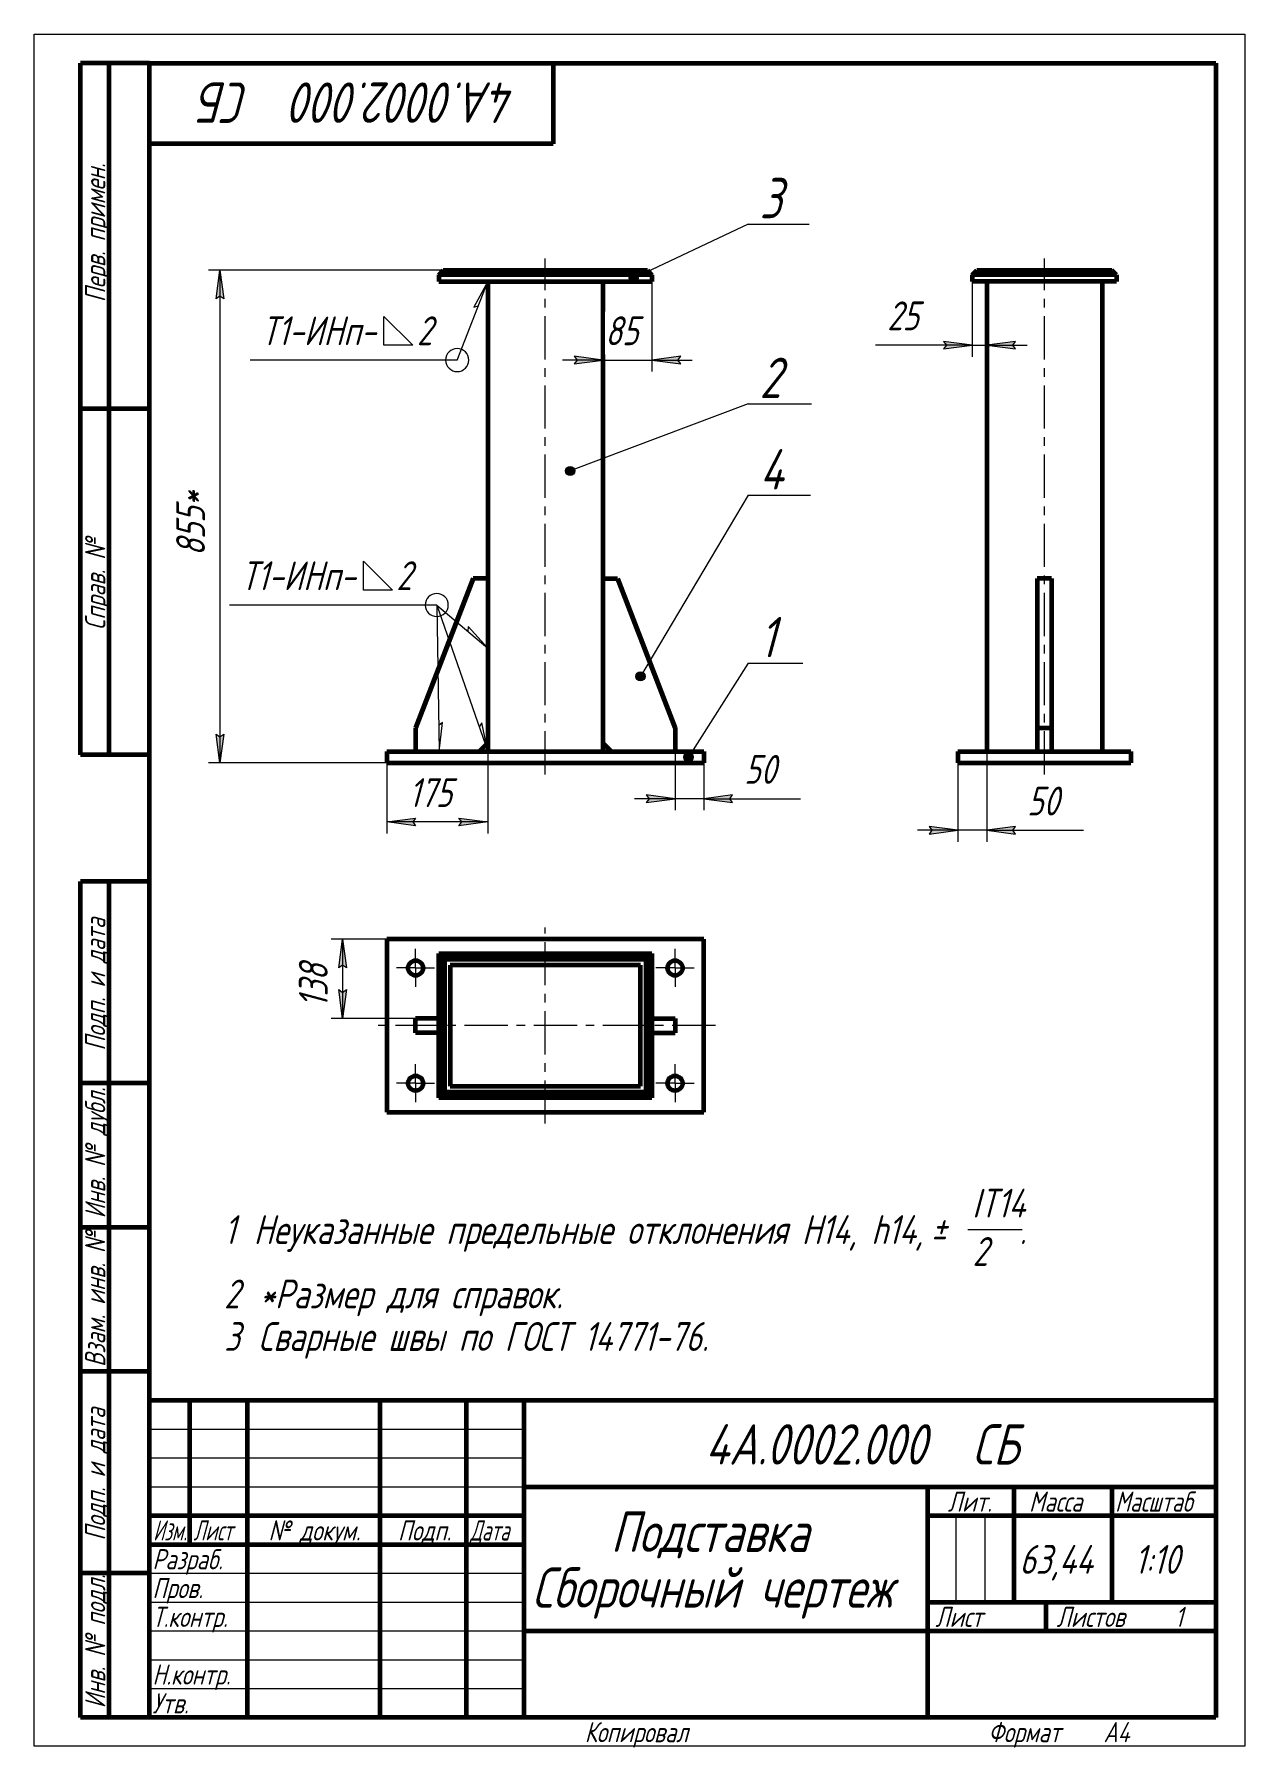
# Model space of a CAD drawing. Header units: millimetres. Extents: x 0 to 210, y 0 to 297.
import ezdxf

# ---------------------------------------------------------------- set-up
doc = ezdxf.new("R2010")
doc.units = ezdxf.units.MM
for name, pattern in [('K5LT_AXLED', [12, 7.5, -1.5, 1.5, -1.5]), ('K5LT_BASIC', [0]), ('K5LT_THIN', [0])]:
    doc.linetypes.add(name, pattern=pattern)
doc.layers.add('Системный слой', color=7, linetype='Continuous')
doc.layers.add('Системный слой (1)', color=7, linetype='Continuous', true_color=0x6c6c6c)
doc.styles.add('KDIMTEXTSTYLE', font='GOST_AU.SHX', dxfattribs={"width": 0.96, "oblique": 15, "height": 5})
doc.styles.add('KTEXTSTYLE', font='GOST_AU.SHX', dxfattribs={"width": 0.96, "height": 5})
doc.dimstyles.new('KDIMSTYLE (0.10)', dxfattribs={"dimtxt": 5, "dimasz": 1, "dimexe": 2, "dimexo": 0, "dimgap": 1, "dimtad": 1, "dimlfac": 10, "dimtxsty": 'KDIMTEXTSTYLE', "dimsah": 1, "dimcen": 0, "dimdle": 1, "dimadec": 0, "dimazin": 0, "dimtfac": 0.667, "dimtmove": 0, "dimatfit": 3, "dimfxl": 1, "dimtvp": 1, "dimtolj": 1, "dimtzin": 0, "dimarcsym": 0})

# ---------------------------------------------------------------- blocks, each defined once
blk = doc.blocks.new('D0')
at = {"layer": 'Системный слой (1)'}
for points in [[(32.21, 256.09), (31.55, 251.09), (32.21, 251.59), (32.86, 251.09)], [(32.21, 175.09), (31.55, 175.59), (32.21, 170.59), (32.86, 175.59)]]:
    blk.add_hatch(color=7, dxfattribs=at).paths.add_polyline_path(points)
at = {"layer": 'Системный слой (1)', "color": 7, "linetype": 'K5LT_THIN', "lineweight": 18}
for p, q in [((70.96, 256.09), (30.21, 256.09)), ((31.55, 251.09), (32.21, 256.09)), ((32.21, 256.09), (32.86, 251.09)), ((32.21, 251.59), (31.55, 251.09)), ((32.86, 251.09), (32.21, 251.59)), ((32.21, 170.59), (31.55, 175.59)), ((31.55, 175.59), (32.21, 175.09)), ((32.21, 175.09), (32.86, 175.59)), ((32.86, 175.59), (32.21, 170.59)), ((61.16, 170.59), (30.21, 170.59))]:
    blk.add_line(p, q, dxfattribs=at)
blk.add_wipeout([(31.21, 206.47), (23.82, 206.47), (23.82, 219.65), (31.21, 219.65)]).dxf.layer = 'Системный слой (1)'
blk.add_line((32.21, 256.09), (32.21, 170.59), dxfattribs=at)
at = {"layer": 'Системный слой (1)', "color": 7, "insert": (24.62, 206.47), "char_height": 5, "attachment_point": 1, "rotation": 90, "style": 'KTEXTSTYLE'}
blk.add_mtext('\\H5.0;\\W1.000;\\Q15;\\Q15;\\W0.965;855*', dxfattribs=at)
blk = doc.blocks.new('KDIMARROW_01')
at = {"layer": 'Системный слой'}
blk.add_hatch(color=0, dxfattribs=at).paths.add_polyline_path([(0, 0), (-5, 0.66), (-4.5, 0), (-5, -0.66)])
at = {"layer": 'Системный слой', "color": 0, "linetype": 'K5LT_THIN', "lineweight": 18}
for p, q in [((-4.5, 0), (-5, 0.66)), ((-5, 0.66), (0, 0)), ((0, 0), (-5, -0.66)), ((-5, -0.66), (-4.5, 0)), ((0, 0), (-1, 0))]:
    blk.add_line(p, q, dxfattribs=at)
blk = doc.blocks.new('D1')
at = {"layer": 'Системный слой (1)'}
for points in [[(111.16, 164.37), (106.16, 165.03), (106.66, 164.37), (106.16, 163.71)], [(121.16, 165.03), (116.16, 164.37), (121.16, 163.71), (120.66, 164.37)]]:
    blk.add_hatch(color=7, dxfattribs=at).paths.add_polyline_path(points)
at = {"layer": 'Системный слой (1)', "color": 7, "linetype": 'K5LT_THIN', "lineweight": 18}
for p, q in [((111.16, 172.59), (111.16, 162.37)), ((116.16, 170.59), (116.16, 162.37)), ((111.16, 164.37), (104.16, 164.37)), ((111.16, 164.37), (106.16, 165.03)), ((106.16, 165.03), (106.66, 164.37)), ((106.66, 164.37), (106.16, 163.71)), ((106.16, 163.71), (111.16, 164.37)), ((116.16, 164.37), (111.16, 164.37)), ((121.16, 165.03), (116.16, 164.37)), ((116.16, 164.37), (121.16, 163.71)), ((116.16, 164.37), (121.16, 164.37)), ((120.66, 164.37), (121.16, 165.03)), ((121.16, 163.71), (120.66, 164.37))]:
    blk.add_line(p, q, dxfattribs=at)
blk.add_wipeout([(123.16, 165.37), (123.16, 172.76), (130.62, 172.76), (130.62, 165.37)]).dxf.layer = 'Системный слой (1)'
for p, q in [((116.16, 164.37), (123.16, 164.37)), ((121.16, 164.37), (132.94, 164.37))]:
    blk.add_line(p, q, dxfattribs=at)
at = {"layer": 'Системный слой (1)', "color": 7, "insert": (123.16, 171.96), "char_height": 5, "attachment_point": 1, "style": 'KTEXTSTYLE'}
blk.add_mtext('\\H5.0;\\W1.000;\\Q15;\\Q15;\\W0.965;50', dxfattribs=at)
blk = doc.blocks.new('D2')
at = {"layer": 'Системный слой (1)', "color": 7, "linetype": 'K5LT_THIN', "lineweight": 18}
for p, q in [((93.66, 241.13), (94.16, 240.47)), ((111.66, 240.47), (112.16, 241.13)), ((94.16, 240.47), (93.66, 239.82)), ((112.16, 239.82), (111.66, 240.47))]:
    blk.add_line(p, q, dxfattribs=at)
blk.add_wipeout([(99.03, 241.47), (99.03, 248.86), (106.49, 248.86), (106.49, 241.47)]).dxf.layer = 'Системный слой (1)'
at = {"layer": 'Системный слой (1)'}
for points in [[(98.66, 240.47), (93.66, 241.13), (94.16, 240.47), (93.66, 239.82)], [(112.16, 241.13), (107.16, 240.47), (112.16, 239.82), (111.66, 240.47)]]:
    blk.add_hatch(color=7, dxfattribs=at).paths.add_polyline_path(points)
at = {"layer": 'Системный слой (1)', "color": 7, "linetype": 'K5LT_THIN', "lineweight": 18}
for p, q in [((98.66, 254.09), (98.66, 238.47)), ((107.16, 254.09), (107.16, 238.47)), ((98.66, 240.47), (93.66, 241.13)), ((112.16, 241.13), (107.16, 240.47)), ((98.66, 240.47), (91.66, 240.47)), ((93.66, 239.82), (98.66, 240.47)), ((98.66, 240.47), (107.16, 240.47)), ((107.16, 240.47), (112.16, 239.82)), ((107.16, 240.47), (114.16, 240.47))]:
    blk.add_line(p, q, dxfattribs=at)
at = {"layer": 'Системный слой (1)', "color": 7, "insert": (99.03, 248.06), "char_height": 5, "attachment_point": 1, "style": 'KTEXTSTYLE'}
blk.add_mtext('\\H5.0;\\W1.000;\\Q15;\\Q15;\\W0.965;85', dxfattribs=at)
blk = doc.blocks.new('D3')
at = {"layer": 'Системный слой (1)', "color": 7, "linetype": 'K5LT_THIN', "lineweight": 18}
for p, q in [((78.66, 172.59), (78.66, 158.34)), ((61.16, 170.59), (61.16, 158.34))]:
    blk.add_line(p, q, dxfattribs=at)
blk.add_wipeout([(64.97, 161.34), (64.97, 168.72), (74.46, 168.72), (74.46, 161.34)]).dxf.layer = 'Системный слой (1)'
at = {"layer": 'Системный слой (1)'}
for points in [[(66.16, 161), (61.16, 160.34), (66.16, 159.68), (65.66, 160.34)], [(78.66, 160.34), (73.66, 161), (74.16, 160.34), (73.66, 159.68)]]:
    blk.add_hatch(color=7, dxfattribs=at).paths.add_polyline_path(points)
at = {"layer": 'Системный слой (1)', "color": 7, "linetype": 'K5LT_THIN', "lineweight": 18}
for p, q in [((61.16, 160.34), (66.16, 161)), ((66.16, 161), (65.66, 160.34)), ((74.16, 160.34), (73.66, 161)), ((73.66, 161), (78.66, 160.34)), ((66.16, 159.68), (61.16, 160.34)), ((78.66, 160.34), (61.16, 160.34)), ((65.66, 160.34), (66.16, 159.68)), ((78.66, 160.34), (73.66, 159.68)), ((73.66, 159.68), (74.16, 160.34))]:
    blk.add_line(p, q, dxfattribs=at)
at = {"layer": 'Системный слой (1)', "color": 7, "insert": (64.97, 167.93), "char_height": 5, "attachment_point": 1, "style": 'KTEXTSTYLE'}
blk.add_mtext('\\H5.0;\\W1.000;\\Q15;\\Q15;\\W0.965;175', dxfattribs=at)
blk = doc.blocks.new('U0')
at = {"layer": 'Системный слой (1)'}
blk.add_hatch(color=7, dxfattribs=at).paths.add_polyline_path([(103.99, 255.49), (103.65, 255.41), (103.37, 255.19), (103.21, 254.87), (103.21, 254.51), (103.37, 254.19), (103.64, 253.97), (103.99, 253.89), (104.34, 253.96), (104.61, 254.18), (104.77, 254.5), (104.77, 254.86), (104.62, 255.18), (104.35, 255.4), (104, 255.49)])
at = {"layer": 'Системный слой (1)', "color": 7, "linetype": 'K5LT_THIN', "lineweight": 18}
for q in [(103.99, 254.69), (134.45, 264.07)]:
    blk.add_line((123.83, 264.07), q, dxfattribs=at)
blk.add_arc((103.99, 254.69), 0.8, 90.00000000000001, 89.99999427042206, dxfattribs=at)
at = {"layer": 'Системный слой (1)', "color": 7, "insert": (125.83, 272.07), "char_height": 7, "attachment_point": 1, "style": 'KTEXTSTYLE'}
blk.add_mtext('\\H5.0;\\W1.000;\\Q15;\\Q15;\\W0.965;\\H7.00;{\\c16711680;3}', dxfattribs=at)
blk = doc.blocks.new('U1')
at = {"layer": 'Системный слой (1)'}
blk.add_hatch(color=7, dxfattribs=at).paths.add_polyline_path([(92.97, 222.04), (92.63, 221.96), (92.35, 221.74), (92.19, 221.42), (92.19, 221.06), (92.35, 220.74), (92.62, 220.52), (92.97, 220.44), (93.32, 220.52), (93.59, 220.74), (93.75, 221.06), (93.75, 221.41), (93.6, 221.73), (93.33, 221.96), (92.98, 222.04)])
at = {"layer": 'Системный слой (1)', "color": 7, "linetype": 'K5LT_THIN', "lineweight": 18}
for q in [(92.97, 221.24), (134.82, 232.89)]:
    blk.add_line((123.83, 232.89), q, dxfattribs=at)
blk.add_arc((92.97, 221.24), 0.8, 90.00000000000001, 89.99999427042206, dxfattribs=at)
at = {"layer": 'Системный слой (1)', "color": 7, "insert": (125.83, 240.89), "char_height": 7, "attachment_point": 1, "style": 'KTEXTSTYLE'}
blk.add_mtext('\\H5.0;\\W1.000;\\Q15;\\Q15;\\W0.965;\\H7.00;{\\c16711680;2}', dxfattribs=at)
blk = doc.blocks.new('U2')
at = {"layer": 'Системный слой (1)'}
blk.add_hatch(color=7, dxfattribs=at).paths.add_polyline_path([(105.16, 186.4), (104.82, 186.32), (104.54, 186.1), (104.38, 185.78), (104.38, 185.42), (104.54, 185.1), (104.81, 184.88), (105.16, 184.8), (105.51, 184.88), (105.79, 185.1), (105.94, 185.42), (105.94, 185.77), (105.79, 186.09), (105.52, 186.32), (105.17, 186.4)])
at = {"layer": 'Системный слой (1)', "color": 7, "linetype": 'K5LT_THIN', "lineweight": 18}
for q in [(105.16, 185.6), (134.64, 217.01)]:
    blk.add_line((123.83, 217.01), q, dxfattribs=at)
blk.add_arc((105.16, 185.6), 0.8, 90.00000000000001, 89.99999427042206, dxfattribs=at)
at = {"layer": 'Системный слой (1)', "color": 7, "insert": (125.83, 225.01), "char_height": 7, "attachment_point": 1, "style": 'KTEXTSTYLE'}
blk.add_mtext('\\H5.0;\\W1.000;\\Q15;\\Q15;\\W0.965;\\H7.00;{\\c16711680;4}', dxfattribs=at)
blk = doc.blocks.new('U3')
at = {"layer": 'Системный слой (1)'}
blk.add_hatch(color=7, dxfattribs=at).paths.add_polyline_path([(113.51, 172.39), (113.16, 172.31), (112.88, 172.09), (112.73, 171.77), (112.73, 171.41), (112.88, 171.09), (113.16, 170.87), (113.5, 170.79), (113.85, 170.86), (114.13, 171.08), (114.28, 171.4), (114.29, 171.76), (114.13, 172.08), (113.86, 172.3), (113.51, 172.39)])
at = {"layer": 'Системный слой (1)', "color": 7, "linetype": 'K5LT_THIN', "lineweight": 18}
for q in [(113.51, 171.59), (133.34, 187.91)]:
    blk.add_line((123.83, 187.91), q, dxfattribs=at)
blk.add_arc((113.51, 171.59), 0.8, 90.00000000000001, 89.99999427042206, dxfattribs=at)
at = {"layer": 'Системный слой (1)', "color": 7, "insert": (125.83, 195.91), "char_height": 7, "attachment_point": 1, "style": 'KTEXTSTYLE'}
blk.add_mtext('\\H5.0;\\W1.000;\\Q15;\\Q15;\\W0.965;\\H7.00;{\\c16711680;1}', dxfattribs=at)
blk = doc.blocks.new('U5')
at = {"layer": 'Системный слой (1)', "color": 7, "linetype": 'K5LT_THIN', "lineweight": 18}
for p, q in [((73.37, 240.47), (78.66, 254.09)), ((78.66, 254.09), (76.24, 249.67)), ((76.24, 249.67), (77.03, 249.89)), ((60.66, 243.06), (60.66, 248.06)), ((60.66, 248.06), (65.66, 243.06)), ((65.66, 243.06), (60.66, 243.06)), ((73.37, 240.47), (37.43, 240.47))]:
    blk.add_line(p, q, dxfattribs=at)
blk.add_arc((73.37, 240.47), 2, 90.00000000000001, 89.99999427042206, dxfattribs=at)
at = {"layer": 'Системный слой (1)', "color": 7, "char_height": 5, "attachment_point": 1, "style": 'KTEXTSTYLE'}
for s, insert in [('\\H5.0;\\W1.000;\\Q15;\\Q15;\\W0.965;Т1-ИНп-', (39.43, 248.06)), ('\\H5.0;\\W1.000;\\Q15;\\Q15;\\W0.965;2', (66.38, 248.06))]:
    blk.add_mtext(s, dxfattribs=dict(at, insert=insert))
blk = doc.blocks.new('U4')
at = {"layer": 'Системный слой (1)'}
blk.add_blockref('U5', (0, 0), dxfattribs=at)
blk = doc.blocks.new('U7')
at = {"layer": 'Системный слой (1)', "color": 7, "linetype": 'K5LT_THIN', "lineweight": 18}
for p, q in [((57.12, 200.56), (57.12, 205.56)), ((57.12, 205.56), (62.12, 200.56)), ((62.12, 200.56), (57.12, 200.56)), ((69.83, 197.98), (33.89, 197.98)), ((69.83, 197.98), (78.66, 172.59)), ((69.83, 197.98), (78.66, 190.49)), ((69.83, 197.98), (70.23, 172.59)), ((75.27, 194.23), (75.23, 193.4)), ((78.66, 190.49), (75.27, 194.23)), ((70.81, 177.6), (70.16, 177.09)), ((70.23, 172.59), (70.81, 177.6)), ((77.64, 177.53), (77.18, 176.84)), ((78.66, 172.59), (77.64, 177.53))]:
    blk.add_line(p, q, dxfattribs=at)
blk.add_arc((69.83, 197.98), 2, 90.00000000000001, 89.99999427042206, dxfattribs=at)
at = {"layer": 'Системный слой (1)', "color": 7, "char_height": 5, "attachment_point": 1, "style": 'KTEXTSTYLE'}
for s, insert in [('\\H5.0;\\W1.000;\\Q15;\\Q15;\\W0.965;Т1-ИНп-', (35.89, 205.56)), ('\\H5.0;\\W1.000;\\Q15;\\Q15;\\W0.965;2', (62.83, 205.56))]:
    blk.add_mtext(s, dxfattribs=dict(at, insert=insert))
blk = doc.blocks.new('U6')
at = {"layer": 'Системный слой (1)'}
blk.add_blockref('U7', (0, 0), dxfattribs=at)
blk = doc.blocks.new('D4')
at = {"layer": 'Системный слой (1)'}
for points in [[(162.74, 243.06), (157.74, 243.72), (158.24, 243.06), (157.74, 242.4)], [(170.24, 243.72), (165.24, 243.06), (170.24, 242.4), (169.74, 243.06)]]:
    blk.add_hatch(color=7, dxfattribs=at).paths.add_polyline_path(points)
at = {"layer": 'Системный слой (1)', "color": 7, "linetype": 'K5LT_THIN', "lineweight": 18}
for p, q in [((162.74, 254.09), (162.74, 241.06)), ((165.24, 254.09), (165.24, 241.06)), ((162.74, 243.06), (157.74, 243.72)), ((157.74, 243.72), (158.24, 243.06)), ((158.24, 243.06), (157.74, 242.4)), ((157.74, 242.4), (162.74, 243.06)), ((162.74, 243.06), (157.74, 243.06)), ((162.74, 243.06), (165.24, 243.06)), ((170.24, 243.72), (165.24, 243.06)), ((165.24, 243.06), (170.24, 242.4)), ((165.24, 243.06), (172.24, 243.06)), ((169.74, 243.06), (170.24, 243.72)), ((170.24, 242.4), (169.74, 243.06))]:
    blk.add_line(p, q, dxfattribs=at)
blk.add_wipeout([(147.97, 244.06), (147.97, 251.44), (155.43, 251.44), (155.43, 244.06)]).dxf.layer = 'Системный слой (1)'
for p, q in [((157.74, 243.06), (145.97, 243.06)), ((162.74, 243.06), (155.74, 243.06))]:
    blk.add_line(p, q, dxfattribs=at)
at = {"layer": 'Системный слой (1)', "color": 7, "insert": (147.97, 250.65), "char_height": 5, "attachment_point": 1, "style": 'KTEXTSTYLE'}
blk.add_mtext('\\H5.0;\\W1.000;\\Q15;\\Q15;\\W0.965;25', dxfattribs=at)
blk = doc.blocks.new('D5')
at = {"layer": 'Системный слой (1)'}
for points in [[(160.24, 158.89), (155.24, 159.54), (155.74, 158.89), (155.24, 158.23)], [(170.24, 159.54), (165.24, 158.89), (170.24, 158.23), (169.74, 158.89)]]:
    blk.add_hatch(color=7, dxfattribs=at).paths.add_polyline_path(points)
at = {"layer": 'Системный слой (1)', "color": 7, "linetype": 'K5LT_THIN', "lineweight": 18}
for p, q in [((165.24, 172.59), (165.24, 156.89)), ((160.24, 170.59), (160.24, 156.89)), ((160.24, 158.89), (153.24, 158.89)), ((160.24, 158.89), (155.24, 159.54)), ((155.24, 159.54), (155.74, 158.89)), ((155.74, 158.89), (155.24, 158.23)), ((155.24, 158.23), (160.24, 158.89)), ((165.24, 158.89), (160.24, 158.89)), ((170.24, 159.54), (165.24, 158.89)), ((165.24, 158.89), (170.24, 158.23)), ((165.24, 158.89), (170.24, 158.89)), ((169.74, 158.89), (170.24, 159.54)), ((170.24, 158.23), (169.74, 158.89))]:
    blk.add_line(p, q, dxfattribs=at)
blk.add_wipeout([(172.24, 159.89), (172.24, 167.27), (179.7, 167.27), (179.7, 159.89)]).dxf.layer = 'Системный слой (1)'
for p, q in [((165.24, 158.89), (172.24, 158.89)), ((170.24, 158.89), (182.01, 158.89))]:
    blk.add_line(p, q, dxfattribs=at)
at = {"layer": 'Системный слой (1)', "color": 7, "insert": (172.24, 166.47), "char_height": 5, "attachment_point": 1, "style": 'KTEXTSTYLE'}
blk.add_mtext('\\H5.0;\\W1.000;\\Q15;\\Q15;\\W0.965;50', dxfattribs=at)
blk = doc.blocks.new('D6')
at = {"layer": 'Системный слой (1)', "color": 7, "linetype": 'K5LT_THIN', "lineweight": 18}
for p, q in [((61.16, 140.01), (51.49, 140.01)), ((66.16, 126.26), (51.49, 126.26))]:
    blk.add_line(p, q, dxfattribs=at)
blk.add_wipeout([(52.49, 128.12), (45.11, 128.12), (45.11, 137.74), (52.49, 137.74)]).dxf.layer = 'Системный слой (1)'
at = {"layer": 'Системный слой (1)'}
for points in [[(54.15, 135.01), (53.49, 140.01), (52.84, 135.01), (53.49, 135.51)], [(54.15, 131.26), (53.49, 130.76), (52.84, 131.26), (53.49, 126.26)]]:
    blk.add_hatch(color=7, dxfattribs=at).paths.add_polyline_path(points)
at = {"layer": 'Системный слой (1)', "color": 7, "linetype": 'K5LT_THIN', "lineweight": 18}
for p, q in [((52.84, 135.01), (53.49, 140.01)), ((53.49, 140.01), (54.15, 135.01)), ((53.49, 140.01), (53.49, 126.26)), ((53.49, 135.51), (52.84, 135.01)), ((54.15, 135.01), (53.49, 135.51)), ((53.49, 126.26), (52.84, 131.26)), ((52.84, 131.26), (53.49, 130.76)), ((53.49, 130.76), (54.15, 131.26)), ((54.15, 131.26), (53.49, 126.26))]:
    blk.add_line(p, q, dxfattribs=at)
at = {"layer": 'Системный слой (1)', "color": 7, "insert": (45.91, 128.12), "char_height": 5, "attachment_point": 1, "rotation": 90, "style": 'KTEXTSTYLE'}
blk.add_mtext('\\H5.0;\\W1.000;\\Q15;\\Q15;\\W0.965;138', dxfattribs=at)
blk = doc.blocks.new('U8')
at = {"layer": 'Системный слой (1)', "color": 30, "linetype": 'K5LT_AXLED', "lineweight": 18, "true_color": 0xff8000}
for q in [(111.16, 118.31), (107.86, 115.01), (111.16, 111.71), (114.46, 115.01)]:
    blk.add_line((111.16, 115.01), q, dxfattribs=at)
blk = doc.blocks.new('U9')
at = {"layer": 'Системный слой (1)', "color": 30, "linetype": 'K5LT_AXLED', "lineweight": 18, "true_color": 0xff8000}
for q in [(66.16, 118.31), (62.86, 115.01), (66.16, 111.71), (69.46, 115.01)]:
    blk.add_line((66.16, 115.01), q, dxfattribs=at)
blk = doc.blocks.new('U10')
at = {"layer": 'Системный слой (1)', "color": 30, "linetype": 'K5LT_AXLED', "lineweight": 18, "true_color": 0xff8000}
for q in [(111.16, 138.31), (107.86, 135.01), (111.16, 131.71), (114.46, 135.01)]:
    blk.add_line((111.16, 135.01), q, dxfattribs=at)
blk = doc.blocks.new('U11')
at = {"layer": 'Системный слой (1)', "color": 30, "linetype": 'K5LT_AXLED', "lineweight": 18, "true_color": 0xff8000}
for q in [(66.16, 138.31), (62.86, 135.01), (66.16, 131.71), (69.46, 135.01)]:
    blk.add_line((66.16, 135.01), q, dxfattribs=at)
blk = doc.blocks.new('U12')
at = {"color": 7, "linetype": 'K5LT_THIN', "lineweight": 18}
for p, q in [((0, 0), (0, 297)), ((0, 297), (210, 297)), ((210, 297), (210, 0)), ((20, 55), (85, 55)), ((20, 50), (85, 50)), ((20, 45), (85, 45)), ((159.96, 25), (159.96, 40)), ((164.98, 25), (164.98, 40)), ((20, 30), (85, 30)), ((20, 25), (85, 25)), ((20, 20), (85, 20)), ((20, 15), (85, 15)), ((20, 10), (85, 10)), ((210, 0), (0, 0))]:
    blk.add_line(p, q, dxfattribs=at)
at = {"color": 150, "linetype": 'K5LT_BASIC', "lineweight": 60, "true_color": 0x0080ff}
for p, q in [((8, 172), (8, 292)), ((20, 292), (8, 292)), ((13, 172), (13, 292)), ((20, 5), (20, 292)), ((20, 292), (205, 292)), ((90, 292), (90, 278)), ((205, 292), (205, 5)), ((90, 278), (20, 278)), ((20, 232), (8, 232)), ((20, 172), (8, 172)), ((8, 5), (8, 150)), ((20, 150), (8, 150)), ((13, 5), (13, 150)), ((20, 115), (8, 115)), ((20, 90), (8, 90)), ((20, 65), (8, 65)), ((20, 60), (205, 60)), ((20, 5), (20, 60)), ((27, 35), (27, 60)), ((37, 5), (37, 60)), ((60, 5), (60, 60)), ((75, 5), (75, 60)), ((85, 5), (85, 60)), ((85, 45), (205, 45)), ((155, 5), (155, 45)), ((170, 25), (170, 45)), ((187, 25), (187, 45)), ((20, 40), (85, 40)), ((155, 40), (170, 40)), ((170, 40), (205, 40)), ((20, 35), (85, 35)), ((20, 30), (8, 30)), ((155, 25), (205, 25)), ((175.57, 20), (175.57, 25)), ((85, 20), (155, 20)), ((155, 20), (205, 20)), ((20, 5), (8, 5)), ((205, 5), (20, 5))]:
    blk.add_line(p, q, dxfattribs=at)
at = {"color": 7, "attachment_point": 1, "style": 'KTEXTSTYLE'}
for s, insert, char_height, rotation in [('\\H5.0;\\W1.000;\\Q15;\\Q15;\\W0.965;\\H7.00;СБ', (37.29, 281.64), 7, 180), ('\\H5.0;\\W1.000;\\Q15;\\Q15;\\W0.965;\\H7.00;4А.0002.000', (83.59, 281.64), 7, 180), ('\\H5.0;\\W1.000;\\Q15;\\Q15;\\W0.965;\\H7.00; ', (40.25, 281.64), 7, 180), ('\\H5.0;\\W1.000;\\Q15;\\Q15;\\W0.965;\\H3.50;Перв. примен.', (8.82, 250.52), 3.5, 90), ('\\H5.0;\\W1.000;\\Q15;\\Q15;\\W0.965;\\H3.50;Справ. №', (8.82, 193.63), 3.5, 90), ('\\H5.0;\\W1.000;\\Q15;\\Q15;\\W0.965;\\H3.50;Подп. и дата', (8.82, 120.66), 3.5, 90), ('\\H5.0;\\W1.000;\\Q15;\\Q15;\\W0.965;\\H3.50;Инв. № дубл.', (8.82, 91.57), 3.5, 90), ('\\H5.0;\\W1.000;\\Q15;\\Q15;\\W0.965;\\H3.50;Взам. инв. №', (8.82, 65.8), 3.5, 90), ('\\H5.0;\\W1.000;\\Q15;\\Q15;\\W0.965;\\H3.50;Подп. и дата', (8.82, 35.66), 3.5, 90), ('\\H5.0;\\W1.000;\\Q15;\\Q15;\\W0.965;\\H3.50;Инв. № подл.', (8.82, 6.57), 3.5, 90)]:
    blk.add_mtext(s, dxfattribs=dict(at, insert=insert, char_height=char_height, rotation=rotation))
for s, insert, char_height in [('\\H5.0;\\W1.000;\\Q15;\\Q15;\\W0.965;\\H7.00;4А.0002.000', (116.41, 55.86), 7), ('\\H5.0;\\W1.000;\\Q15;\\Q15;\\W0.965;\\H7.00; ', (159.75, 55.86), 7), ('\\H5.0;\\W1.000;\\Q15;\\Q15;\\W0.965;\\H7.00;СБ', (162.71, 55.86), 7), ('\\H5.0;\\W1.000;\\Q15;\\Q15;\\W0.965;\\H3.50;Лит.', (158.47, 44.18), 3.5), ('\\H5.0;\\W1.000;\\Q15;\\Q15;\\W0.965;\\H3.50;Масса', (172.58, 44.18), 3.5), ('\\H5.0;\\W1.000;\\Q15;\\Q15;\\W0.930;\\H3.50;Масштаб', (187.52, 44.18), 3.5), ('\\H5.0;\\W1.000;\\Q15;\\Q15;\\W0.784;\\H3.50;Изм.', (20.62, 39.18), 3.5), ('\\H5.0;\\W1.000;\\Q15;\\Q15;\\W0.799;\\H3.50;Лист', (27.61, 39.18), 3.5), ('\\H5.0;\\W1.000;\\Q15;\\Q15;\\W0.965;\\H3.50;№ докум.', (40.63, 39.18), 3.5), ('\\H5.0;\\W1.000;\\Q15;\\Q15;\\W0.965;\\H3.50;Подп.', (63.1, 39.18), 3.5), ('\\H5.0;\\W1.000;\\Q15;\\Q15;\\W0.799;\\H3.50;Дата', (75.61, 39.18), 3.5), ('\\H5.0;\\W1.000;\\Q15;\\Q15;\\W0.965;\\H7.00;Подставка', (100.02, 40.69), 7), ('\\H5.0;\\W1.000;\\Q15;\\Q15;\\W0.965;\\H3.50;Разраб.', (20.5, 34.18), 3.5), ('\\H5.0;\\W1.000;\\Q15;\\Q15;\\W0.965;63,44', (170.91, 34.9), 5), ('\\H5.0;\\W1.000;\\Q15;\\Q15;\\W0.965;{\\c16711680;1:10}', (190.86, 34.9), 5), ('\\H5.0;\\W1.000;\\Q15;\\Q15;\\W0.965;\\H7.00;Сборочный чертеж', (86.31, 31.02), 7), ('\\H5.0;\\W1.000;\\Q15;\\Q15;\\W0.965;\\H3.50;Пров.', (20.5, 29.18), 3.5), ('\\H5.0;\\W1.000;\\Q15;\\Q15;\\W0.965;\\H3.50;Т.контр.', (20.5, 24.18), 3.5), ('\\H5.0;\\W1.000;\\Q15;\\Q15;\\W0.965;\\H3.50;Лист', (156.32, 24.18), 3.5), ('\\H5.0;\\W1.000;\\Q15;\\Q15;\\W0.965;\\H3.50;Листов', (177.36, 24.18), 3.5), ('\\H5.0;\\W1.000;\\Q15;\\Q15;\\W0.965;\\H3.50;1', (197.91, 24.18), 3.5), ('\\H5.0;\\W1.000;\\Q15;\\Q15;\\W0.965;\\H3.50;Н.контр.', (20.5, 14.18), 3.5), ('\\H5.0;\\W1.000;\\Q15;\\Q15;\\W0.965;\\H3.50;Утв.', (20.5, 9.18), 3.5), ('\\H5.0;\\W1.000;\\Q15;\\Q15;\\W0.965;\\H3.50;Копировал', (95.5, 4.18), 3.5), ('\\H5.0;\\W1.000;\\Q15;\\Q15;\\W0.965;\\H3.50;Формат', (165.5, 4.18), 3.5), ('\\H5.0;\\W1.000;\\Q15;\\Q15;\\W0.965;\\H3.50;A4', (185.5, 4.18), 3.5)]:
    blk.add_mtext(s, dxfattribs=dict(at, insert=insert, char_height=char_height))
blk = doc.blocks.new('U13')
at = {"color": 7, "linetype": 'K5LT_THIN', "lineweight": 18}
blk.add_line((161.97, 89.62), (171.36, 89.62), dxfattribs=at)
at = {"color": 7, "char_height": 5, "attachment_point": 1, "style": 'KTEXTSTYLE'}
for s, insert in [('\\H5.0;\\W1.000;\\Q15;\\Q15;\\W0.965;IT14', (162.73, 96.71)), ('\\H5.0;\\W1.000;\\Q15;\\Q15;\\W0.965;1', (32.94, 92.12)), ('\\H5.0;\\W1.000;\\Q15;\\Q15;\\W0.965;Неуказанные предельные отклонения H14, h14, ', (38.06, 92.12)), ('\\H5.0;\\W1.000;\\Q15;\\Q15;\\W0.965;±', (155.53, 92.12)), ('\\H5.0;\\W1.000;\\Q15;\\Q15;\\W0.965; ', (158.44, 92.12)), ('\\H5.0;\\W1.000;\\Q15;\\Q15;\\W0.965;2', (162.79, 88.33)), ('\\H5.0;\\W1.000;\\Q15;\\Q15;\\W0.965;.', (170.95, 92.12)), ('\\H5.0;\\W1.000;\\Q15;\\Q15;\\W0.965;2', (32.94, 80.95)), ('\\H5.0;\\W1.000;\\Q15;\\Q15;\\W0.965;*Размер для справок.', (39.11, 80.95)), ('\\H5.0;\\W1.000;\\Q15;\\Q15;\\W0.965;3', (32.94, 73.57)), ('\\H5.0;\\W1.000;\\Q15;\\Q15;\\W0.965;Сварные швы по ГОСТ 14771-76.', (38.85, 73.57))]:
    blk.add_mtext(s, dxfattribs=dict(at, insert=insert))

msp = doc.modelspace()

# ---------------------------------------------------------------- linework, layer by layer
at = {"layer": 'Системный слой (1)', "color": 150, "linetype": 'K5LT_BASIC', "lineweight": 60, "true_color": 0x0080ff}
for p, q in [((70.1626, 255.287), (70.9626, 256.087)), ((70.9626, 256.087), (106.3626, 256.087)), ((106.3626, 256.087), (107.1626, 255.287)), ((162.7417, 255.287), (163.5417, 256.087)), ((163.5417, 256.087), (186.9417, 256.087)), ((187.7417, 255.287), (186.9417, 256.087)), ((107.1626, 255.287), (70.1626, 255.287)), ((70.1626, 255.287), (70.1626, 254.087)), ((70.1626, 254.087), (107.1626, 254.087)), ((78.6626, 254.087), (78.6626, 172.587)), ((98.6626, 254.087), (98.6626, 172.587)), ((107.1626, 255.287), (107.1626, 254.087)), ((187.7417, 255.287), (162.7417, 255.287)), ((162.7417, 255.287), (162.7417, 254.087)), ((187.7417, 254.087), (162.7417, 254.087)), ((165.2417, 254.087), (165.2417, 172.587)), ((185.2417, 254.087), (185.2417, 172.587)), ((187.7417, 255.287), (187.7417, 254.087)), ((76.1626, 202.587), (66.1626, 176.587)), ((78.6626, 202.587), (76.1626, 202.587)), ((98.6626, 202.587), (101.1626, 202.587)), ((101.1626, 202.587), (111.1626, 176.587)), ((173.9917, 202.587), (173.9917, 176.587)), ((176.4917, 202.587), (173.9917, 202.587)), ((176.4917, 202.587), (176.4917, 176.587)), ((66.1626, 176.587), (66.1626, 172.587)), ((111.1626, 176.587), (111.1626, 172.587)), ((176.4917, 176.587), (173.9917, 176.587)), ((173.9917, 176.587), (173.9917, 172.587)), ((176.4917, 176.587), (176.4917, 172.587)), ((61.1626, 172.587), (116.1626, 172.587)), ((61.1626, 172.587), (61.1626, 170.587)), ((77.1626, 172.587), (78.6626, 174.087)), ((98.6626, 174.087), (100.1626, 172.587)), ((116.1626, 172.587), (116.1626, 170.587)), ((160.2417, 172.587), (190.2417, 172.587)), ((160.2417, 172.587), (160.2417, 170.587)), ((190.2417, 172.587), (190.2417, 170.587)), ((61.1626, 170.587), (116.1626, 170.587)), ((160.2417, 170.587), (190.2417, 170.587)), ((61.1626, 140.0052), (61.1626, 110.0052)), ((116.1626, 140.0052), (61.1626, 140.0052)), ((116.1626, 110.0052), (116.1626, 140.0052)), ((70.1626, 137.5052), (70.9626, 136.7052)), ((70.1626, 137.5052), (107.1626, 137.5052)), ((70.1626, 112.5052), (70.1626, 137.5052)), ((106.3626, 136.7052), (107.1626, 137.5052)), ((107.1626, 137.5052), (107.1626, 112.5052)), ((70.9626, 136.7052), (70.9626, 113.3052)), ((106.3626, 136.7052), (70.9626, 136.7052)), ((106.1626, 136.5052), (71.1626, 136.5052)), ((71.1626, 136.5052), (71.1626, 113.5052)), ((105.1626, 135.5052), (72.1626, 135.5052)), ((72.1626, 135.5052), (72.1626, 114.5052)), ((105.1626, 114.5052), (105.1626, 135.5052)), ((106.1626, 113.5052), (106.1626, 136.5052)), ((106.3626, 113.3052), (106.3626, 136.7052)), ((70.1626, 126.2552), (66.1626, 126.2552)), ((66.1626, 123.7552), (66.1626, 126.2552)), ((107.1626, 126.2552), (111.1626, 126.2552)), ((111.1626, 126.2552), (111.1626, 123.7552)), ((70.1626, 123.7552), (66.1626, 123.7552)), ((107.1626, 123.7552), (111.1626, 123.7552)), ((70.1626, 112.5052), (70.9626, 113.3052)), ((70.9626, 113.3052), (106.3626, 113.3052)), ((71.1626, 113.5052), (106.1626, 113.5052)), ((72.1626, 114.5052), (105.1626, 114.5052)), ((106.3626, 113.3052), (107.1626, 112.5052)), ((61.1626, 110.0052), (116.1626, 110.0052)), ((107.1626, 112.5052), (70.1626, 112.5052))]:
    msp.add_line(p, q, dxfattribs=at)
at = {"layer": 'Системный слой (1)', "color": 30, "linetype": 'K5LT_AXLED', "lineweight": 18, "true_color": 0xff8000}
for p, q in [((88.6626, 168.587), (88.6626, 258.087)), ((88.6626, 108.0052), (88.6626, 142.0052))]:
    msp.add_line(p, q, dxfattribs=at)
at = {"layer": 'Системный слой (1)', "color": 150, "linetype": 'K5LT_BASIC', "lineweight": 60, "true_color": 0x0080ff}
for centre in [(111.1626, 135.0052), (66.1626, 115.0052), (111.1626, 115.0052)]:
    msp.add_circle(centre, 1.3, dxfattribs=at)

# ---------------------------------------------------------------- block references
msp.add_blockref('U13', (0, 0))
at = {"layer": 'Системный слой (1)'}
for name in ['U2', 'U10', 'U9', 'U8']:
    msp.add_blockref(name, (0, 0), dxfattribs=at)

# ---------------------------------------------------------------- next in the draw order: dimensions: what is measured, and where the dimension line sits
at = {"layer": 'Системный слой (1)', "color": 7}
for base, p1, p2, override, picture, middle in [((32.2064, 256.087), (61.1626, 170.587), (70.9626, 256.087), {"dimexo": 0, "dimpost": '\\H5.0;\\W0.965;\\Q15;<>\\H5.0;\\W0.965;\\Q15;\\Q15;*', "dimblk1": 'KDIMARROW_01', "dimblk2": 'KDIMARROW_01', "dimse1": 0, "dimse2": 0, "dimclrt": 7, "dimtol": 1, "dimtp": 0, "dimtm": 0, "dimtdec": 5, "dimtolj": 1}, 'D0', (32.2064, 213.337)), ((53.4934, 140.0052), (66.1626, 126.2552), (61.1626, 140.0052), {"dimexo": 0, "dimpost": '\\H5.0;\\W0.965;\\Q15;<>', "dimblk1": 'KDIMARROW_01', "dimblk2": 'KDIMARROW_01', "dimse1": 0, "dimse2": 0, "dimclrt": 7, "dimtol": 1, "dimtp": 0, "dimtm": 0, "dimtdec": 5, "dimtolj": 1}, 'D6', (53.4934, 133.1302))]:
    dim = msp.add_linear_dim(base=base, p1=p1, p2=p2, dimstyle='KDIMSTYLE (0.10)', override=override, dxfattribs=at)
    dim.commit()
    dim.dimension.update_dxf_attribs({"geometry": picture, "text_midpoint": middle, "dimtype": 160})
for base, p1, p2, override, picture, middle in [((98.6625812265, 240.4740890307), (107.1625812265, 254.0870454095), (98.6625812265, 254.0870454095), {"dimexo": 0, "dimpost": '\\H5.0;\\W0.965;\\Q15;<>', "dimblk1": 'KDIMARROW_01', "dimblk2": 'KDIMARROW_01', "dimse1": 0, "dimse2": 0, "dimclrt": 7, "dimtol": 1, "dimtp": 0, "dimtm": 0, "dimtdec": 5, "dimtolj": 1}, 'D2', (102.9125812265, 240.4740890307)), ((162.7417124864, 243.0615891261), (165.2417124864, 254.0870454095), (162.7417124864, 254.0870454095), {"dimexo": 0, "dimtoh": 1, "dimpost": '\\H5.0;\\W0.965;\\Q15;<>', "dimblk1": 'KDIMARROW_01', "dimblk2": 'KDIMARROW_01', "dimse1": 0, "dimse2": 0, "dimclrt": 7, "dimtol": 1, "dimtp": 0, "dimtm": 0, "dimtdec": 5, "dimtmove": 1, "dimtolj": 1}, 'D4', (151.855150139, 243.0615891261)), ((116.1626, 164.3732), (111.1626, 172.587), (116.1626, 170.587), {"dimexo": 0, "dimtoh": 1, "dimpost": '\\H5.0;\\W0.965;\\Q15;<>', "dimblk1": 'KDIMARROW_01', "dimblk2": 'KDIMARROW_01', "dimse1": 0, "dimse2": 0, "dimclrt": 7, "dimtol": 1, "dimtp": 0, "dimtm": 0, "dimtdec": 5, "dimtmove": 1, "dimtolj": 1}, 'D1', (127.0491, 164.3732)), ((165.2417, 158.8855), (160.2417, 170.587), (165.2417, 172.587), {"dimexo": 0, "dimtoh": 1, "dimpost": '\\H5.0;\\W0.965;\\Q15;<>', "dimblk1": 'KDIMARROW_01', "dimblk2": 'KDIMARROW_01', "dimse1": 0, "dimse2": 0, "dimclrt": 7, "dimtol": 1, "dimtp": 0, "dimtm": 0, "dimtdec": 5, "dimtmove": 1, "dimtolj": 1}, 'D5', (176.1283, 158.8855))]:
    dim = msp.add_linear_dim(base=base, p1=p1, p2=p2, angle=90, dimstyle='KDIMSTYLE (0.10)', override=override, dxfattribs=at)
    dim.commit()
    dim.dimension.update_dxf_attribs({"geometry": picture, "text_midpoint": middle, "dimtype": 160})

# ---------------------------------------------------------------- next in the draw order: linework, layer by layer
at = {"layer": 'Системный слой (1)', "color": 30, "linetype": 'K5LT_AXLED', "lineweight": 18, "true_color": 0xff8000}
for p, q in [((175.2417, 168.587), (175.2417, 258.087)), ((118.1626, 125.0052), (59.1626, 125.0052))]:
    msp.add_line(p, q, dxfattribs=at)
at = {"layer": 'Системный слой (1)', "color": 150, "linetype": 'K5LT_BASIC', "lineweight": 60, "true_color": 0x0080ff}
msp.add_circle((66.1626, 135.0052), 1.3, dxfattribs=at)

# ---------------------------------------------------------------- next in the draw order: block references
at = {"layer": 'Системный слой (1)'}
for name in ['U0', 'U4', 'U1', 'U3', 'U11']:
    msp.add_blockref(name, (0, 0), dxfattribs=at)

# ---------------------------------------------------------------- next in the draw order: dimensions: what is measured, and where the dimension line sits
at = {"layer": 'Системный слой (1)', "color": 7}
dim = msp.add_linear_dim(base=(78.6626, 160.3404), p1=(61.1626, 170.587), p2=(78.6626, 172.587), angle=90, dimstyle='KDIMSTYLE (0.10)', override={"dimexo": 0, "dimpost": '\\H5.0;\\W0.965;\\Q15;<>', "dimblk1": 'KDIMARROW_01', "dimblk2": 'KDIMARROW_01', "dimse1": 0, "dimse2": 0, "dimclrt": 7, "dimtol": 1, "dimtp": 0, "dimtm": 0, "dimtdec": 5, "dimtolj": 1}, dxfattribs=at)
dim.commit()
dim.dimension.update_dxf_attribs({"geometry": 'D3', "text_midpoint": (69.9126, 160.3404), "dimtype": 160})

# ---------------------------------------------------------------- next in the draw order: block references
msp.add_blockref('U12', (0, 0))
at = {"layer": 'Системный слой (1)'}
msp.add_blockref('U6', (0, 0), dxfattribs=at)

doc.saveas('drawing.dxf')
